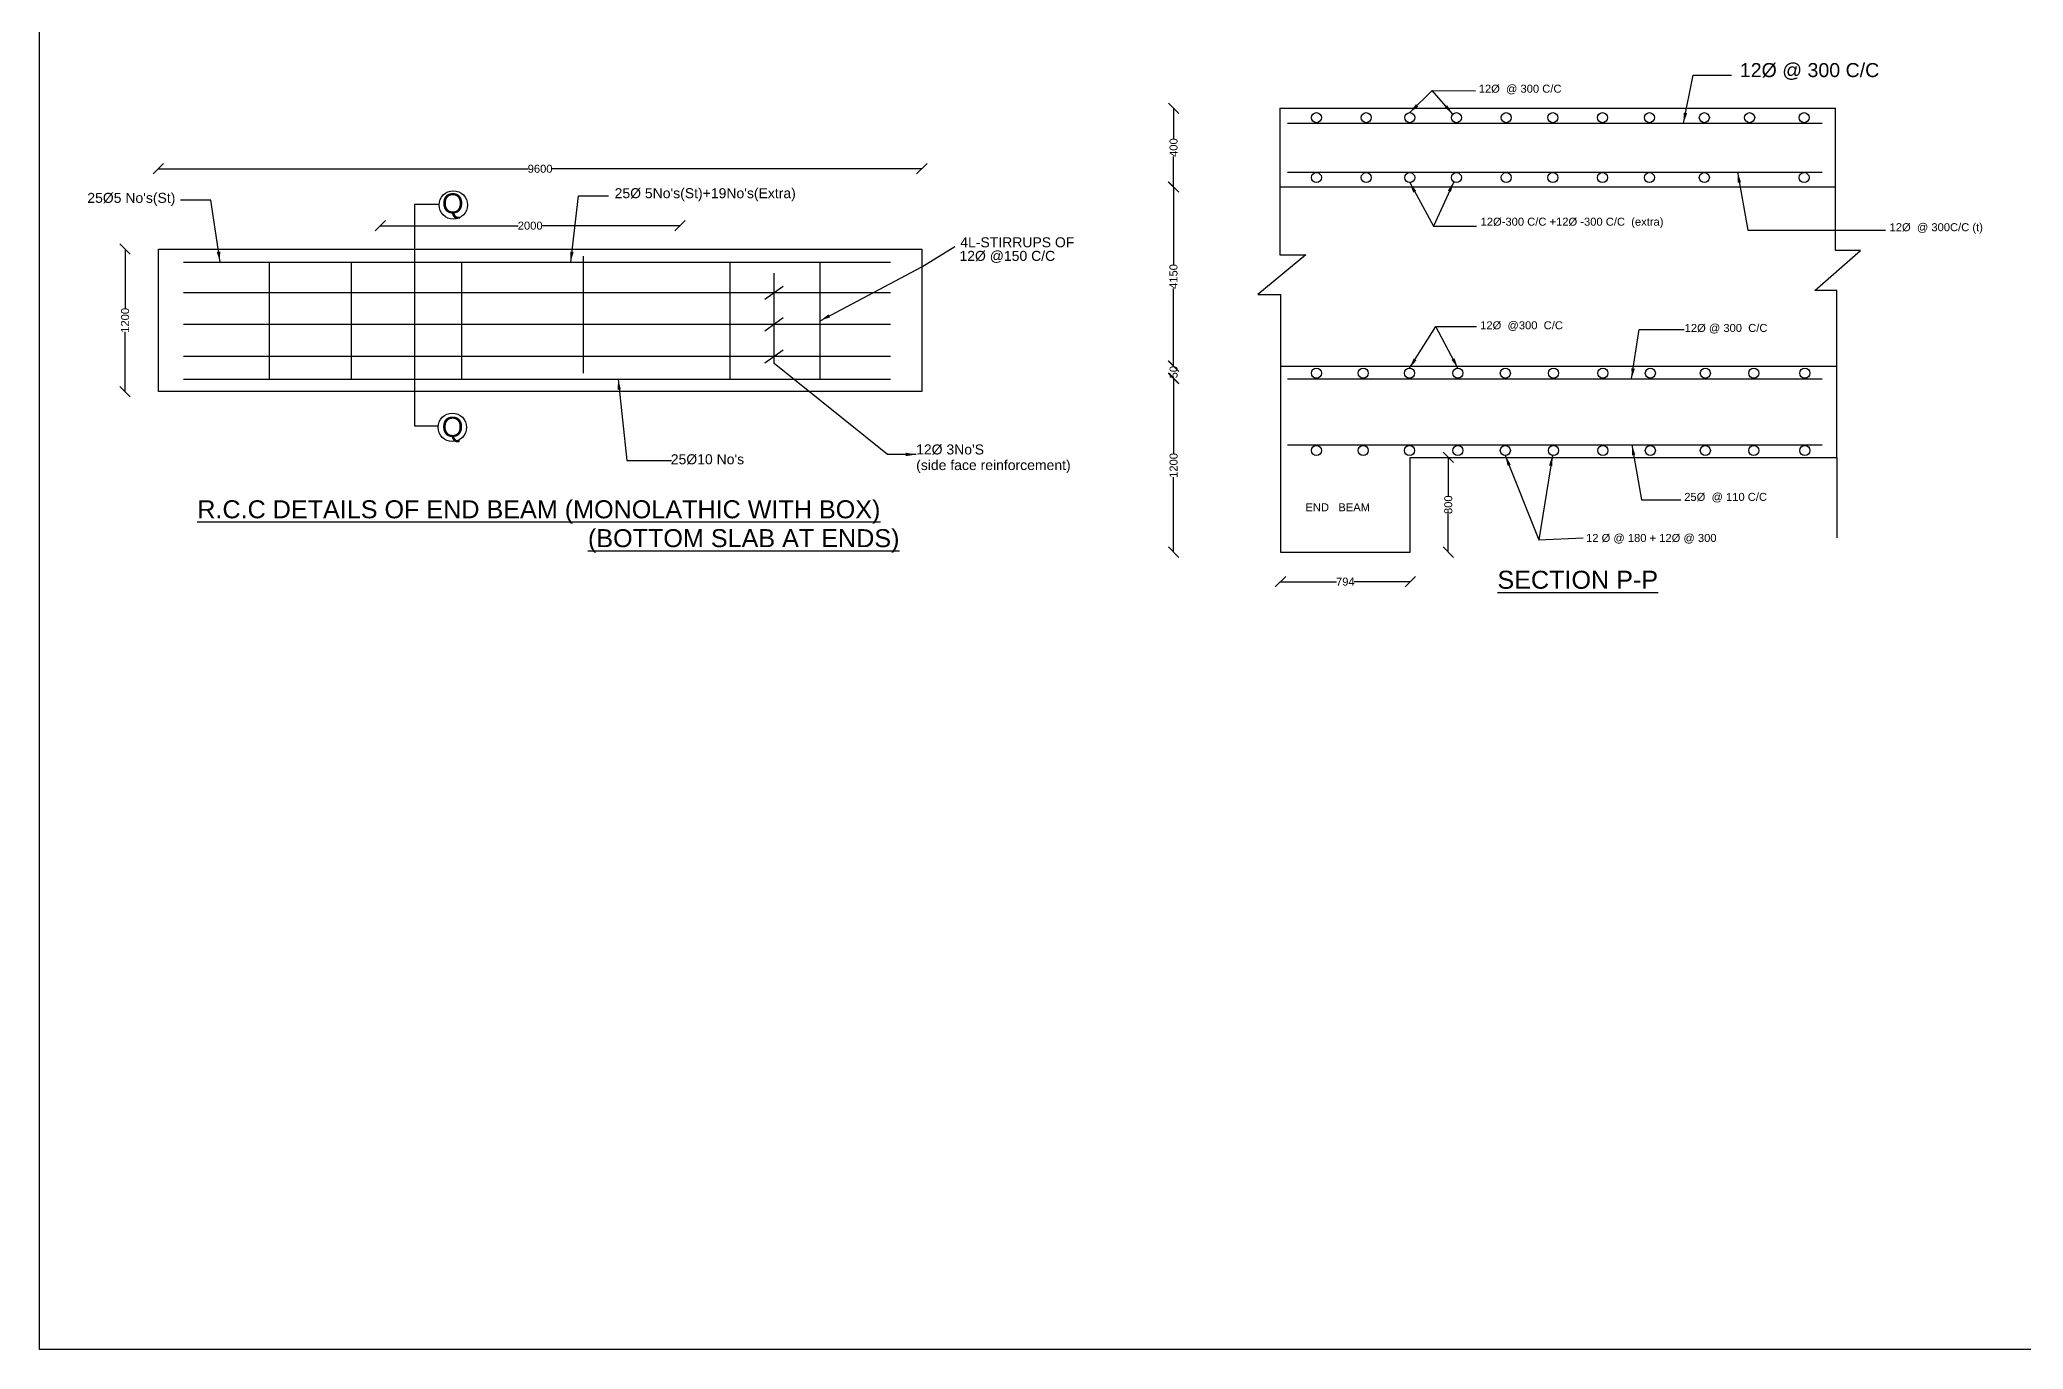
# Model space of a CAD drawing. Header units: millimetres. Extents: x 16051 to 23905, y 9578 to 15253.
# Drawn here: x 16051 to 21010, y 9578 to 12853 of the extents above; entities that cross this region are included whole.
import ezdxf

# ---------------------------------------------------------------- set-up
doc = ezdxf.new("R2010")
doc.units = ezdxf.units.MM
doc.header["$MEASUREMENT"] = 0
for name, color, linetype in [('DIMENSION', 2, 'Continuous'), ('DRAWING', 7, 'Continuous'), ('TEXT', 7, 'Continuous')]:
    doc.layers.add(name, color=color, linetype=linetype)
doc.styles.get("Standard").update_dxf_attribs({"font": 'arial.ttf', "height": 20})
doc.dimstyles.get("Standard").update_dxf_attribs({"dimtxt": 20, "dimasz": 26, "dimexe": 0.18, "dimexo": 0.0625, "dimgap": 0.09, "dimtad": 0, "dimdec": 0, "dimzin": 0, "dimdsep": 46, "dimtxsty": 'Standard', "dimblk": 'OBLIQUE', "dimcen": 0.09, "dimse1": 1, "dimse2": 1, "dimadec": 0, "dimazin": 0, "dimtfac": 1, "dimtdec": 0, "dimtofl": 0, "dimtmove": 0, "dimatfit": 3, "dimfxl": 1, "dimtolj": 1, "dimtzin": 0, "dimarcsym": 0})

# ---------------------------------------------------------------- blocks, each defined once
blk = doc.blocks.new('_Oblique')
at = {"color": 0, "linetype": 'ByBlock', "lineweight": -2}
blk.add_line((-0.5, -0.5), (0.5, 0.5), dxfattribs=at)
blk = doc.blocks.new('*D42')
at = {"layer": 'Defpoints', "color": 0}
for p in [(19477.4, 11808.9), (19477.4, 11571.8), (19572.5, 11571.8)]:
    blk.add_point(p, dxfattribs=at)
at = {"layer": 'DIMENSION', "color": 0, "lineweight": -2}
for p, q in [((19572.5, 11808.9), (19572.5, 11712.5)), ((19572.5, 11571.8), (19572.5, 11668.2))]:
    blk.add_line(p, q, dxfattribs=at)
at = {"layer": 'DIMENSION', "color": 0, "lineweight": -2, "xscale": 26, "yscale": 26, "zscale": 26}
for p, rotation in [((19572.5, 11808.9), 90), ((19572.5, 11571.8), 270)]:
    blk.add_blockref('_Oblique', p, dxfattribs=dict(at, rotation=rotation))
at = {"layer": 'DIMENSION', "color": 0, "insert": (19572.5, 11690.4), "char_height": 20, "attachment_point": 5, "rotation": 90}
blk.add_mtext('\\A1;800', dxfattribs=at)
blk = doc.blocks.new('*D43')
at = {"layer": 'Defpoints', "color": 0}
for p in [(19152.9, 11571.8), (19477.4, 11571.8), (19477.4, 11497.9)]:
    blk.add_point(p, dxfattribs=at)
at = {"layer": 'DIMENSION', "color": 0, "lineweight": -2}
for p, q in [((19152.9, 11497.9), (19293.1, 11497.9)), ((19477.4, 11497.9), (19337.2, 11497.9))]:
    blk.add_line(p, q, dxfattribs=at)
at = {"layer": 'DIMENSION', "color": 0, "lineweight": -2, "xscale": 26, "yscale": 26, "zscale": 26, "rotation": 180}
blk.add_blockref('_Oblique', (19152.9, 11497.9), dxfattribs=at)
at = {"layer": 'DIMENSION', "color": 0, "lineweight": -2, "xscale": 26, "yscale": 26, "zscale": 26}
blk.add_blockref('_Oblique', (19477.4, 11497.9), dxfattribs=at)
at = {"layer": 'DIMENSION', "color": 0, "insert": (19315.1, 11497.9), "char_height": 20, "attachment_point": 5}
blk.add_mtext('\\A1;794', dxfattribs=at)
blk = doc.blocks.new('*D44')
at = {"layer": 'Defpoints', "color": 0}
for p in [(18885.8, 12005.4), (19170.1, 12005.4), (19191.6, 11571.8)]:
    blk.add_point(p, dxfattribs=at)
at = {"layer": 'DIMENSION', "color": 0, "lineweight": -2}
for p, q in [((18885.8, 12005.4), (18885.8, 11817.6)), ((18885.8, 11571.8), (18885.8, 11759.7))]:
    blk.add_line(p, q, dxfattribs=at)
at = {"layer": 'DIMENSION', "color": 0, "lineweight": -2, "xscale": 26, "yscale": 26, "zscale": 26}
for p, rotation in [((18885.8, 12005.4), 90), ((18885.8, 11571.8), 270)]:
    blk.add_blockref('_Oblique', p, dxfattribs=dict(at, rotation=rotation))
at = {"layer": 'DIMENSION', "color": 0, "insert": (18885.8, 11788.6), "char_height": 20, "attachment_point": 5, "rotation": 90}
blk.add_mtext('\\A1;1200', dxfattribs=at)
blk = doc.blocks.new('*D45')
at = {"layer": 'Defpoints', "color": 0}
for p in [(18885.8, 12036.9), (19240.3, 12036.9), (19240.3, 12006.9)]:
    blk.add_point(p, dxfattribs=at)
at = {"layer": 'DIMENSION', "color": 0, "lineweight": -2}
for p, q in [((18885.8, 12036.9), (18885.8, 12036.3)), ((18885.8, 12006.9), (18885.8, 12007.5))]:
    blk.add_line(p, q, dxfattribs=at)
at = {"layer": 'DIMENSION', "color": 0, "lineweight": -2, "xscale": 26, "yscale": 26, "zscale": 26}
for p, rotation in [((18885.8, 12036.9), 90), ((18885.8, 12006.9), 270)]:
    blk.add_blockref('_Oblique', p, dxfattribs=dict(at, rotation=rotation))
at = {"layer": 'DIMENSION', "color": 0, "insert": (18885.8, 12021.9), "char_height": 20, "attachment_point": 5, "rotation": 90}
blk.add_mtext('\\A1;50', dxfattribs=at)
blk = doc.blocks.new('*D46')
at = {"layer": 'Defpoints', "color": 0}
for p in [(18885.5, 12485.2), (19313.9, 12485.2), (19313.9, 12036.9)]:
    blk.add_point(p, dxfattribs=at)
at = {"layer": 'DIMENSION', "color": 0, "lineweight": -2}
for p, q in [((18885.5, 12485.2), (18885.5, 12291.4)), ((18885.5, 12036.9), (18885.5, 12230.8))]:
    blk.add_line(p, q, dxfattribs=at)
at = {"layer": 'DIMENSION', "color": 0, "lineweight": -2, "xscale": 26, "yscale": 26, "zscale": 26}
for p, rotation in [((18885.5, 12485.2), 90), ((18885.5, 12036.9), 270)]:
    blk.add_blockref('_Oblique', p, dxfattribs=dict(at, rotation=rotation))
at = {"layer": 'DIMENSION', "color": 0, "insert": (18885.5, 12261.1), "char_height": 20, "attachment_point": 5, "rotation": 90}
blk.add_mtext('\\A1;4150', dxfattribs=at)
blk = doc.blocks.new('*D47')
at = {"layer": 'Defpoints', "color": 0}
for p in [(18885.7, 12681.8), (19296.3, 12681.8), (19296.3, 12485.2)]:
    blk.add_point(p, dxfattribs=at)
at = {"layer": 'DIMENSION', "color": 0, "lineweight": -2}
for p, q in [((18885.7, 12681.8), (18885.7, 12606.1)), ((18885.7, 12485.2), (18885.7, 12561))]:
    blk.add_line(p, q, dxfattribs=at)
at = {"layer": 'DIMENSION', "color": 0, "lineweight": -2, "xscale": 26, "yscale": 26, "zscale": 26}
for p, rotation in [((18885.7, 12681.8), 90), ((18885.7, 12485.2), 270)]:
    blk.add_blockref('_Oblique', p, dxfattribs=dict(at, rotation=rotation))
at = {"layer": 'DIMENSION', "color": 0, "insert": (18885.7, 12583.5), "char_height": 20, "attachment_point": 5, "rotation": 90}
blk.add_mtext('\\A1;400', dxfattribs=at)
blk = doc.blocks.new('*D48')
at = {"layer": 'Defpoints', "color": 0}
for p in [(18256.3, 12530.5), (16347.7, 12329.7), (18256.3, 12329.7)]:
    blk.add_point(p, dxfattribs=at)
at = {"layer": 'DIMENSION', "color": 0, "lineweight": -2}
for p, q in [((16347.7, 12530.5), (17272.1, 12530.5)), ((18256.3, 12530.5), (17332, 12530.5))]:
    blk.add_line(p, q, dxfattribs=at)
at = {"layer": 'DIMENSION', "color": 0, "lineweight": -2, "xscale": 26, "yscale": 26, "zscale": 26, "rotation": 180}
blk.add_blockref('_Oblique', (16347.7, 12530.5), dxfattribs=at)
at = {"layer": 'DIMENSION', "color": 0, "lineweight": -2, "xscale": 26, "yscale": 26, "zscale": 26}
blk.add_blockref('_Oblique', (18256.3, 12530.5), dxfattribs=at)
at = {"layer": 'DIMENSION', "color": 0, "insert": (17302, 12530.5), "char_height": 20, "attachment_point": 5}
blk.add_mtext('\\A1;9600', dxfattribs=at)
blk = doc.blocks.new('*D49')
at = {"layer": 'Defpoints', "color": 0}
for p in [(17652, 12388.2), (16902.4, 12329.7), (17652, 12329.7)]:
    blk.add_point(p, dxfattribs=at)
at = {"layer": 'DIMENSION', "color": 0, "lineweight": -2}
for p, q in [((16902.4, 12388.2), (17247.1, 12388.2)), ((17652, 12388.2), (17307.3, 12388.2))]:
    blk.add_line(p, q, dxfattribs=at)
at = {"layer": 'DIMENSION', "color": 0, "lineweight": -2, "xscale": 26, "yscale": 26, "zscale": 26, "rotation": 180}
blk.add_blockref('_Oblique', (16902.4, 12388.2), dxfattribs=at)
at = {"layer": 'DIMENSION', "color": 0, "lineweight": -2, "xscale": 26, "yscale": 26, "zscale": 26}
blk.add_blockref('_Oblique', (17652, 12388.2), dxfattribs=at)
at = {"layer": 'DIMENSION', "color": 0, "insert": (17277.2, 12388.2), "char_height": 20, "attachment_point": 5}
blk.add_mtext('\\A1;2000', dxfattribs=at)
blk = doc.blocks.new('*D50')
at = {"layer": 'Defpoints', "color": 0}
for p in [(16347.7, 12329.7), (16264.5, 11973.3), (16347.7, 11973.3)]:
    blk.add_point(p, dxfattribs=at)
at = {"layer": 'DIMENSION', "color": 0, "lineweight": -2}
for p, q in [((16264.5, 12329.7), (16264.5, 12180.5)), ((16264.5, 11973.3), (16264.5, 12122.5))]:
    blk.add_line(p, q, dxfattribs=at)
at = {"layer": 'DIMENSION', "color": 0, "lineweight": -2, "xscale": 26, "yscale": 26, "zscale": 26}
for p, rotation in [((16264.5, 12329.7), 90), ((16264.5, 11973.3), 270)]:
    blk.add_blockref('_Oblique', p, dxfattribs=dict(at, rotation=rotation))
at = {"layer": 'DIMENSION', "color": 0, "insert": (16264.5, 12151.5), "char_height": 20, "attachment_point": 5, "rotation": 90}
blk.add_mtext('\\A1;1200', dxfattribs=at)

msp = doc.modelspace()

# ---------------------------------------------------------------- linework, layer by layer
at = {"layer": 'DIMENSION', "color": 0}
msp.add_lwpolyline([(17047.6, 12440.9), (16988, 12440.9), (16988, 11888.1), (17047.1, 11888.1)], dxfattribs=at)
for centre in [(17085.1, 12440.1), (17082.5, 11884)]:
    msp.add_circle(centre, 35.5, dxfattribs=at)
at = {"layer": 'DRAWING', "color": 0}
for points in [[(23895.6, 9578.2), (16050.9, 9578.2), (16050.9, 15253.1), (23895.6, 15253.1)], [(16347.7, 12329.7), (18256.3, 12329.7), (18256.3, 11973.3), (16347.7, 11973.3)]]:
    msp.add_lwpolyline(points, close=True, dxfattribs=at)
for points in [[(19151.1, 12681.8), (19151.1, 12315.3), (19216.3, 12315.3), (19096.4, 12216.1), (19152.9, 12216.1), (19152.9, 11571.8), (19477.4, 11571.8), (19477.4, 11808.9), (20543.8, 11808.9), (20543.8, 11607.3)], [(19151.1, 12681.8), (20540.4, 12681.8)], [(20543.8, 11808.9), (20543.8, 12226.5), (20489, 12226.5), (20603, 12325.9), (20540.4, 12325.9), (20540.4, 12681.8)], [(19170.1, 12644.7), (20507.3, 12644.7)], [(19170.1, 12522.1), (20507.3, 12522.1)], [(19151.1, 12485.2), (20540.4, 12485.2)], [(17410.5, 12019.1), (17410.5, 12311.7)], [(16410.7, 12296.9), (18178.1, 12296.9)], [(16625.3, 12004.3), (16625.3, 12296.9)], [(16830.5, 12004.3), (16830.5, 12296.9)], [(17106, 12004.3), (17106, 12296.9)], [(17777.4, 12004.3), (17777.4, 12296.9)], [(18002.2, 12004.3), (18002.2, 12296.9)], [(16410.7, 12220.9), (18178.1, 12220.9)], [(17863.8, 12204.4), (17909.7, 12237.2)], [(17863.8, 12125.5), (17909.7, 12158.3)], [(16410.7, 12142), (18178.1, 12142)], [(16410.7, 12061.8), (18178.1, 12061.8)], [(17863.8, 12045.2), (17909.7, 12078)], [(16410.7, 12004.3), (18178.1, 12004.3)], [(19152.9, 12036.9), (20543.8, 12036.9)], [(19170.1, 12005.4), (20507.3, 12005.4)], [(19170.1, 11840.3), (20507.3, 11840.3)]]:
    msp.add_lwpolyline(points, dxfattribs=at)
for centre in [(19242.8, 12658.4), (19367.3, 12658.4), (19476.1, 12658.4), (19592.7, 12658.4), (19717.3, 12658.4), (19833.9, 12658.4), (19958.1, 12658.4), (20075.3, 12658.4), (20212.6, 12658.4), (20325.8, 12658.4), (20461.9, 12658.4), (19242.8, 12508.5), (19367.3, 12508.5), (19476.1, 12508.5), (19592.7, 12508.5), (19717.3, 12508.5), (19833.9, 12508.5), (19958.1, 12508.5), (20075.3, 12508.5), (20212.6, 12508.5), (20461.9, 12508.5), (19242.8, 12019.3), (19359.8, 12019.3), (19475.5, 12019.3), (19596.5, 12019.3), (19715, 12019.3), (19835.4, 12019.3), (19959, 12019.3), (20077.5, 12019.3), (20215, 12019.3), (20336, 12019.3), (20463.9, 12019.3), (19242.8, 11826.1), (19359.8, 11826.1), (19475.5, 11826.1), (19596.5, 11826.1), (19715, 11826.1), (19835.4, 11826.1), (19959, 11826.1), (20077.5, 11826.1), (20215, 11826.1), (20336, 11826.1), (20463.9, 11826.1)]:
    msp.add_circle(centre, 12.6, dxfattribs=at)
at = {"layer": 'TEXT', "color": 0}
msp.add_lwpolyline([(17887, 12043.3), (17887, 12269.6)], dxfattribs=at)

# ---------------------------------------------------------------- texts
at = {"layer": 'DIMENSION', "color": 0}
for p in [(17056.5, 12419.1), (17056.1, 11860.2)]:
    msp.add_text('Q', height=50, dxfattribs=at).set_placement(p)
at = {"layer": 'TEXT', "color": 0}
for s, height, p in [('12Ø @ 300 C/C', 35, (20301.3, 12759.8)), ('12Ø  @ 300 C/C', 20, (19648.5, 12720.8)), ("25Ø5 No's(St)", 25, (16170, 12445.3)), ("25Ø 5No's(St)+19No's(Extra)", 25, (17488.3, 12457)), ('12Ø-300 C/C +12Ø -300 C/C  (extra)', 20, (19653.2, 12388.2)), ('4L-STIRRUPS OF', 25, (18352.4, 12334.2)), ('12Ø  @ 300C/C (t)', 20, (20675.7, 12374.4)), ('12Ø @150 C/C', 25, (18350.4, 12300.2)), ('12Ø  @300  C/C', 20, (19652.1, 12129.1)), ('12Ø @ 300  C/C', 20, (20163.4, 12122.5)), ("25Ø10 No's", 25, (17628.7, 11791.6)), ('(side face reinforcement)', 25, (18242.1, 11777.1)), ("12Ø 3No'S", 25, (18242.1, 11816.1)), ('%%UR.C.C DETAILS OF END BEAM (MONOLATHIC WITH BOX)', 45, (16445, 11656.5)), ('25Ø  @ 110 C/C', 20, (20162.3, 11700)), ('END   BEAM', 20, (19215.3, 11674)), ('%%U(BOTTOM SLAB AT ENDS)', 45, (17421.6, 11584.3)), ('12 Ø @ 180 + 12Ø @ 300', 20, (19916.9, 11597.3)), ('%%USECTION P-P', 45, (19695.3, 11480.3))]:
    msp.add_text(s, height=height, dxfattribs=at).set_placement(p)

# ---------------------------------------------------------------- dimensions: what is measured, and where the dimension line sits
at = {"layer": 'DIMENSION', "color": 0}
for base, p1, p2, text, picture, middle in [((18885.7, 12681.8), (19296.3, 12485.2), (19296.3, 12681.8), '400', '*D47', (18885.7, 12583.5)), ((18885.5, 12485.2), (19313.9, 12036.9), (19313.9, 12485.2), '4150', '*D46', (18885.5, 12261.1)), ((16264.5, 11973.3), (16347.7, 12329.7), (16347.7, 11973.3), '1200', '*D50', (16264.5, 12151.5)), ((18885.8, 12036.9), (19240.3, 12006.9), (19240.3, 12036.9), '50', '*D45', (18885.8, 12021.9)), ((18885.8, 12005.4), (19191.6, 11571.8), (19170.1, 12005.4), '1200', '*D44', (18885.8, 11788.6)), ((19572.5, 11571.8), (19477.4, 11808.9), (19477.4, 11571.8), '800', '*D42', (19572.5, 11690.4))]:
    dim = msp.add_linear_dim(base=base, p1=p1, p2=p2, angle=90, text=text, dimstyle='Standard', dxfattribs=at)
    dim.commit()
    dim.dimension.update_dxf_attribs({"geometry": picture, "text_midpoint": middle})
for base, p1, p2, text, picture, middle in [((18256.3, 12530.5), (16347.7, 12329.7), (18256.3, 12329.7), '9600', '*D48', (17302, 12530.5)), ((17652, 12388.2), (16902.4, 12329.7), (17652, 12329.7), '2000', '*D49', (17277.2, 12388.2)), ((19477.4, 11497.9), (19152.9, 11571.8), (19477.4, 11571.8), '794', '*D43', (19315.1, 11497.9))]:
    dim = msp.add_linear_dim(base=base, p1=p1, p2=p2, text=text, dimstyle='Standard', dxfattribs=at)
    dim.commit()
    dim.dimension.update_dxf_attribs({"geometry": picture, "text_midpoint": middle})

# ---------------------------------------------------------------- leaders
at = {"layer": 'TEXT', "color": 0}
for points in [[(20160.3, 12644.7), (20184.9, 12764.6), (20280.7, 12764.6)], [(19476.1, 12671), (19532.1, 12725.9), (19640.1, 12725.3)], [(19583.7, 12667.2), (19532.1, 12725.9)], [(19586, 12497.9), (19535.1, 12387.3)], [(20295.6, 12522.1), (20321.1, 12377), (20665.6, 12377)], [(16501.8, 12296.9), (16479.1, 12452.4), (16402.9, 12452.4)], [(17378.5, 12296.9), (17397.7, 12462.9), (17473.3, 12462.9)], [(19476.1, 12495.9), (19535.1, 12387.3), (19642.9, 12387.3)], [(18002.2, 12150.6), (18256.3, 12285.6), (18338.7, 12336.4)], [(19475.5, 12031.9), (19541.1, 12135.8), (19643.1, 12135.8)], [(19596.5, 12031.9), (19541.1, 12135.8)], [(20030.6, 12005.4), (20050, 12128.8), (20162.1, 12128.8)], [(17497.1, 12004.3), (17518.9, 11801.2), (17630.4, 11801.2)], [(18242.1, 11816.1), (18170.1, 11816.1), (17887, 12043.3)], [(19715, 11813.5), (19799.1, 11603), (19910, 11607.9)], [(19832.6, 11813.3), (19799.1, 11603)], [(20031.4, 11840.3), (20055.4, 11703), (20153.7, 11703)]]:
    msp.add_leader(points, dimstyle='Standard', override={"dimgap": 0.09, "dimtad": 0}, dxfattribs=at)

doc.saveas('drawing.dxf')
